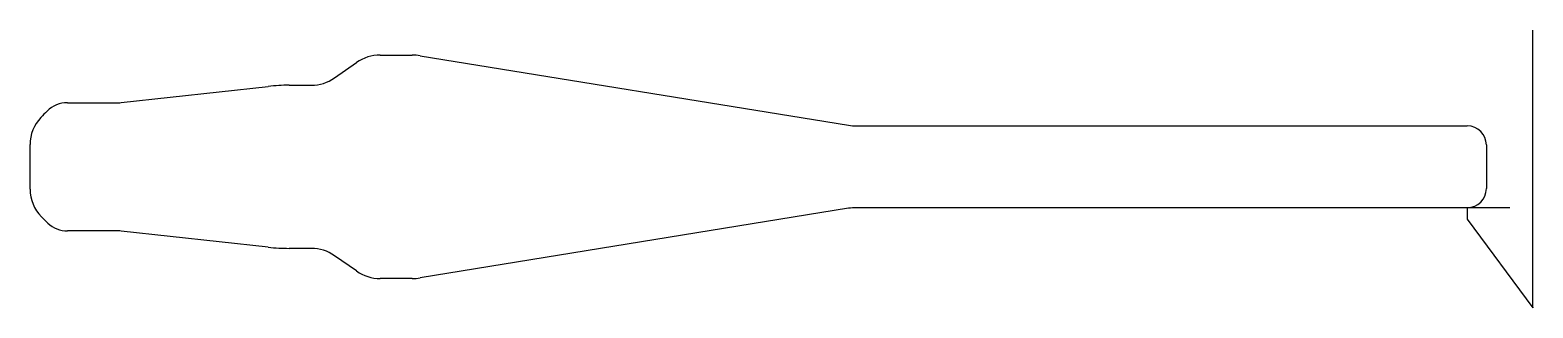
# Model space of a CAD drawing. Header units: metres. Extents: x 31 to 2397, y 878 to 1315.
import ezdxf

# ---------------------------------------------------------------- set-up
doc = ezdxf.new("R2010")
doc.units = ezdxf.units.M

msp = doc.modelspace()

# ---------------------------------------------------------------- linework, layer by layer
at = {"layer": 'TOOL_0'}
for p, q in [((2397.412, 1313.938), (2397.412, 1314.938)), ((2397.412, 878.833), (2397.412, 1313.938)), ((510.602, 1239.756), (544.863, 1263.746)), ((582.604, 1275.646), (632.604, 1275.646)), ((645.547, 1274.603), (1319.918, 1165.169)), ((174.697, 1200.881), (406.165, 1226.343)), ((439.055, 1228.146), (473.779, 1228.146)), ((89.923, 1200.646), (170.411, 1200.646)), ((1332.604, 1164.146), (2294.104, 1164.146)), ((31.105, 1064.7), (31.105, 1134.994)), ((2324.104, 1134.146), (2324.104, 1065.546)), ((1319.919, 1034.524), (645.548, 925.09)), ((2294.105, 1035.547), (1332.605, 1035.547)), ((2294.104, 1035.546), (2294.104, 1017.502)), ((2360.857, 1035.547), (2294.105, 1035.547)), ((170.411, 999.047), (89.923, 999.047)), ((406.163, 973.351), (174.697, 998.812)), ((2294.104, 1017.502), (2397.412, 877.833)), ((473.778, 971.547), (439.054, 971.547)), ((544.863, 935.947), (510.602, 959.937)), ((632.605, 924.047), (582.605, 924.047)), ((2397.412, 877.833), (2397.412, 878.833)), ((2397.412, 878.833), (2397.412, 877.833)), ((2397.412, 877.833), (2397.412, 878.833))]:
    msp.add_line(p, q, dxfattribs=at)
for centre, radius, start, end in [((582.636, 1209.744), 65.902, 90.027821, 124.971792), ((632.604, 1194.846), 80.8, 80.782371, 90), ((473.779, 1292.346), 64.2, 270, 304.999331), ((439.055, 927.346), 300.801, 90, 96.277361), ((451.742, 784.842), 563.079, 134.353504, 135.805089), ((89.947, 1155.588), 45.058, 90.030518, 134.969429), ((170.411, 1239.846), 39.2, 270, 276.277081), ((92.605, 1134.994), 61.5, 136.452084, 180), ((1332.604, 1243.346), 79.2, 260.782797, 270), ((2294.104, 1134.146), 30, 0, 90), ((2294.104, 1065.546), 30, 270, 0), ((92.665, 1064.724), 61.56, 180.022338, 224.974333), ((394.309, 1357.418), 481.862, 224.244197, 225.911113), ((1332.605, 956.347), 79.2, 90, 99.217203), ((89.923, 1044.047), 45, 226.666712, 270), ((170.411, 959.847), 39.2, 83.722919, 90), ((439.054, 1272.347), 300.8, 263.722429, 270), ((473.778, 907.347), 64.201, 54.999937, 90), ((582.637, 989.948), 65.901, 235.026997, 269.972178), ((632.605, 1004.847), 80.8, 270, 279.217629)]:
    msp.add_arc(centre, radius, start, end, dxfattribs=at)

doc.saveas('drawing.dxf')
